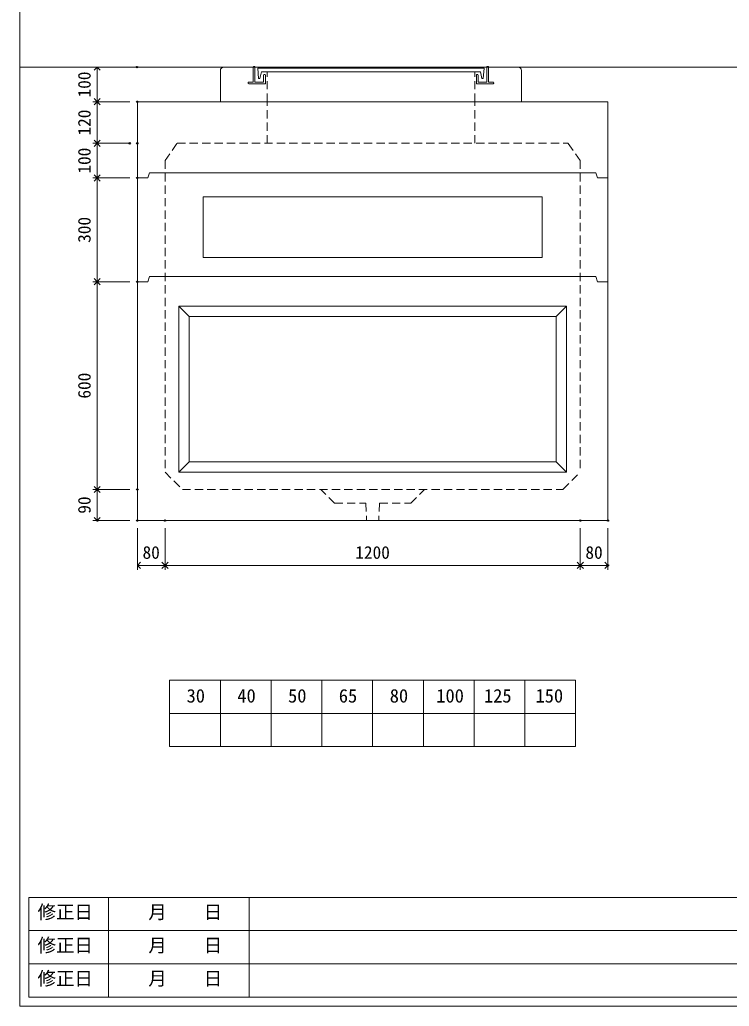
# Model space of a CAD drawing. Units: millimetres, scale not verified. Extents: x -6420 to 6420, y -3113 to 3113.
# Drawn here: x -1740 to 311, y -2587 to 263 of the extents above; entities that cross this region are included whole.
import ezdxf
from ezdxf.enums import TextEntityAlignment as Align

# ---------------------------------------------------------------- set-up
doc = ezdxf.new("R2010")
doc.units = ezdxf.units.MM
doc.header["$LTSCALE"] = 20
doc.header["$PDMODE"] = 32
doc.header["$PDSIZE"] = 4
doc.linetypes.add('DASHED1', pattern=[1.8, 1.2, -0.6])
doc.linetypes.add('USER2', pattern=[50.8, 31.75, -6.35, 6.35, -6.35])
doc.layers.add('0-1_Defpoints', color=7, linetype='Continuous')
for name, color, linetype, lineweight in [('0-2_waku', 7, 'Continuous', 18), ('0-3_gaikei', 7, 'Continuous', 18), ('0-4_kakure', 7, 'DASHED1', 5), ('0-5_sunpou', 7, 'Continuous', 5), ('0-8_uchigawa', 6, 'Continuous', 18), ('0-A_futa', 3, 'Continuous', 18), ('0-B_GL', 4, 'Continuous', 18), ('0-D_文字１', 7, 'Continuous', 18), ('1-2_uchigawa2', 6, 'USER2', 18)]:
    doc.layers.add(name, color=color, linetype=linetype, lineweight=lineweight)
doc.styles.add('ＭＳ ゴシック', font='')
doc.styles.get('ＭＳ ゴシック').set_extended_font_data('MS Gothic')

# ---------------------------------------------------------------- blocks, each defined once
blk = doc.blocks.new('_Open90')
at = {"layer": '0-5_sunpou'}
blk.add_line((0, 0), (-1, 0), dxfattribs=at)
blk.add_lwpolyline([(-0.5, 0.5), (0, 0), (-0.5, -0.5)], dxfattribs=at)
blk = doc.blocks.new('D44')
at = {"layer": '0-1_Defpoints'}
for p in [(1182.41, 2639.83), (1067.22, 2539.83), (1183.24, 2539.83)]:
    blk.add_point(p, dxfattribs=at)
at = {"layer": '0-5_sunpou'}
for p, q in [((1160.41, 2639.83), (1054.22, 2639.83)), ((1067.22, 2621.83), (1067.22, 2557.83)), ((1161.24, 2539.83), (1054.22, 2539.83))]:
    blk.add_line(p, q, dxfattribs=at)
at = {"layer": '0-5_sunpou', "xscale": 18, "yscale": 18}
for p, rotation in [((1067.22, 2639.83), 90), ((1067.22, 2539.83), 270)]:
    blk.add_blockref('_Open90', p, dxfattribs=dict(at, rotation=rotation))
at = {"layer": '0-5_sunpou', "style": 'ＭＳ ゴシック'}
blk.add_text('100', height=36.66, rotation=90, dxfattribs=at).set_placement((1059.22, 2552.33), align=Align.BOTTOM_LEFT)
blk = doc.blocks.new('D45')
at = {"layer": '0-1_Defpoints'}
for p in [(1183.24, 2539.83), (1067.22, 2419.83), (1183.24, 2419.83)]:
    blk.add_point(p, dxfattribs=at)
at = {"layer": '0-5_sunpou'}
for p, q in [((1161.24, 2539.83), (1054.22, 2539.83)), ((1067.22, 2521.83), (1067.22, 2437.83)), ((1161.24, 2419.83), (1054.22, 2419.83))]:
    blk.add_line(p, q, dxfattribs=at)
at = {"layer": '0-5_sunpou', "xscale": 18, "yscale": 18}
for p, rotation in [((1067.22, 2539.83), 90), ((1067.22, 2419.83), 270)]:
    blk.add_blockref('_Open90', p, dxfattribs=dict(at, rotation=rotation))
at = {"layer": '0-5_sunpou', "style": 'ＭＳ ゴシック'}
blk.add_text('120', height=36.66, rotation=90, dxfattribs=at).set_placement((1059.22, 2442.33), align=Align.BOTTOM_LEFT)
blk = doc.blocks.new('D46')
at = {"layer": '0-1_Defpoints'}
for p in [(1183.24, 2019.83), (1067.22, 1419.83), (1183.24, 1419.83)]:
    blk.add_point(p, dxfattribs=at)
at = {"layer": '0-5_sunpou'}
for p, q in [((1161.24, 2019.83), (1054.22, 2019.83)), ((1067.22, 2001.83), (1067.22, 1437.83)), ((1161.24, 1419.83), (1054.22, 1419.83))]:
    blk.add_line(p, q, dxfattribs=at)
at = {"layer": '0-5_sunpou', "xscale": 18, "yscale": 18}
for p, rotation in [((1067.22, 2019.83), 90), ((1067.22, 1419.83), 270)]:
    blk.add_blockref('_Open90', p, dxfattribs=dict(at, rotation=rotation))
at = {"layer": '0-5_sunpou', "style": 'ＭＳ ゴシック'}
blk.add_text('600', height=36.66, rotation=90, dxfattribs=at).set_placement((1059.22, 1682.33), align=Align.BOTTOM_LEFT)
blk = doc.blocks.new('D47')
at = {"layer": '0-1_Defpoints'}
for p in [(1183.24, 1419.83), (1067.22, 1329.83), (1183.24, 1329.83)]:
    blk.add_point(p, dxfattribs=at)
at = {"layer": '0-5_sunpou'}
for p, q in [((1161.24, 1419.83), (1054.22, 1419.83)), ((1067.22, 1401.83), (1067.22, 1347.83)), ((1161.24, 1329.83), (1054.22, 1329.83))]:
    blk.add_line(p, q, dxfattribs=at)
at = {"layer": '0-5_sunpou', "xscale": 18, "yscale": 18}
for p, rotation in [((1067.22, 1419.83), 90), ((1067.22, 1329.83), 270)]:
    blk.add_blockref('_Open90', p, dxfattribs=dict(at, rotation=rotation))
at = {"layer": '0-5_sunpou', "style": 'ＭＳ ゴシック'}
blk.add_text('90', height=36.66, rotation=90, dxfattribs=at).set_placement((1059.22, 1349.83), align=Align.BOTTOM_LEFT)
blk = doc.blocks.new('D48')
at = {"layer": '0-1_Defpoints'}
for p in [(1183.24, 1329.83), (1263.24, 1329.83), (1263.24, 1200.51)]:
    blk.add_point(p, dxfattribs=at)
at = {"layer": '0-5_sunpou'}
for p, q in [((1183.24, 1307.83), (1183.24, 1187.51)), ((1263.24, 1307.83), (1263.24, 1187.51)), ((1201.24, 1200.51), (1245.24, 1200.51))]:
    blk.add_line(p, q, dxfattribs=at)
at = {"layer": '0-5_sunpou', "xscale": 18, "yscale": 18, "rotation": 180}
blk.add_blockref('_Open90', (1183.24, 1200.51), dxfattribs=at)
at = {"layer": '0-5_sunpou', "xscale": 18, "yscale": 18}
blk.add_blockref('_Open90', (1263.24, 1200.51), dxfattribs=at)
at = {"layer": '0-5_sunpou', "style": 'ＭＳ ゴシック'}
blk.add_text('80', height=36.66, dxfattribs=at).set_placement((1198.24, 1208.51), align=Align.BOTTOM_LEFT)
blk = doc.blocks.new('D49')
at = {"layer": '0-1_Defpoints'}
for p in [(1263.24, 1329.83), (2463.24, 1329.83), (2463.24, 1200.51)]:
    blk.add_point(p, dxfattribs=at)
at = {"layer": '0-5_sunpou'}
for p, q in [((1263.24, 1307.83), (1263.24, 1187.51)), ((2463.24, 1307.83), (2463.24, 1187.51)), ((1281.24, 1200.51), (2445.24, 1200.51))]:
    blk.add_line(p, q, dxfattribs=at)
at = {"layer": '0-5_sunpou', "xscale": 18, "yscale": 18, "rotation": 180}
blk.add_blockref('_Open90', (1263.24, 1200.51), dxfattribs=at)
at = {"layer": '0-5_sunpou', "xscale": 18, "yscale": 18}
blk.add_blockref('_Open90', (2463.24, 1200.51), dxfattribs=at)
at = {"layer": '0-5_sunpou', "style": 'ＭＳ ゴシック'}
blk.add_text('1200', height=36.66, dxfattribs=at).set_placement((1813.24, 1208.51), align=Align.BOTTOM_LEFT)
blk = doc.blocks.new('D50')
at = {"layer": '0-1_Defpoints'}
for p in [(2463.24, 1329.83), (2543.24, 1329.83), (2543.24, 1200.51)]:
    blk.add_point(p, dxfattribs=at)
at = {"layer": '0-5_sunpou'}
for p, q in [((2463.24, 1307.83), (2463.24, 1187.51)), ((2543.24, 1307.83), (2543.24, 1187.51)), ((2481.24, 1200.51), (2525.24, 1200.51))]:
    blk.add_line(p, q, dxfattribs=at)
at = {"layer": '0-5_sunpou', "xscale": 18, "yscale": 18, "rotation": 180}
blk.add_blockref('_Open90', (2463.24, 1200.51), dxfattribs=at)
at = {"layer": '0-5_sunpou', "xscale": 18, "yscale": 18}
blk.add_blockref('_Open90', (2543.24, 1200.51), dxfattribs=at)
at = {"layer": '0-5_sunpou', "style": 'ＭＳ ゴシック'}
blk.add_text('80', height=36.66, dxfattribs=at).set_placement((2478.24, 1208.51), align=Align.BOTTOM_LEFT)
blk = doc.blocks.new('D72')
at = {"layer": '0-1_Defpoints'}
for p in [(1161.24, 2419.83), (1067.22, 2319.83), (1183.24, 2319.83)]:
    blk.add_point(p, dxfattribs=at)
at = {"layer": '0-5_sunpou'}
for p, q in [((1139.24, 2419.83), (1054.22, 2419.83)), ((1067.22, 2401.83), (1067.22, 2337.83)), ((1161.24, 2319.83), (1054.22, 2319.83))]:
    blk.add_line(p, q, dxfattribs=at)
at = {"layer": '0-5_sunpou', "xscale": 18, "yscale": 18}
for p, rotation in [((1067.22, 2419.83), 90), ((1067.22, 2319.83), 270)]:
    blk.add_blockref('_Open90', p, dxfattribs=dict(at, rotation=rotation))
at = {"layer": '0-5_sunpou', "style": 'ＭＳ ゴシック'}
blk.add_text('100', height=36.66, rotation=90, dxfattribs=at).set_placement((1059.22, 2332.33), align=Align.BOTTOM_LEFT)
blk = doc.blocks.new('D79')
at = {"layer": '0-1_Defpoints'}
for p in [(1183.24, 2319.83), (1067.22, 2019.83), (1183.24, 2019.83)]:
    blk.add_point(p, dxfattribs=at)
at = {"layer": '0-5_sunpou'}
for p, q in [((1161.24, 2319.83), (1054.22, 2319.83)), ((1067.22, 2301.83), (1067.22, 2037.83)), ((1161.24, 2019.83), (1054.22, 2019.83))]:
    blk.add_line(p, q, dxfattribs=at)
at = {"layer": '0-5_sunpou', "xscale": 18, "yscale": 18}
for p, rotation in [((1067.22, 2319.83), 90), ((1067.22, 2019.83), 270)]:
    blk.add_blockref('_Open90', p, dxfattribs=dict(at, rotation=rotation))
at = {"layer": '0-5_sunpou', "style": 'ＭＳ ゴシック'}
blk.add_text('300', height=36.66, rotation=90, dxfattribs=at).set_placement((1059.22, 2132.33), align=Align.BOTTOM_LEFT)

msp = doc.modelspace()

# ---------------------------------------------------------------- linework, layer by layer
at = {"layer": '0-2_waku'}
for p, q in [((-1740, 3113.46), (-1740, -2586.54)), ((-1306.67, -1644.54), (-1306.67, -1836.54)), ((-1306.67, -1644.54), (-1306.67, -1836.54)), ((-1306.67, -1644.54), (-1306.67, -1836.54)), ((-1306.67, -1644.54), (-1306.67, -1836.54)), ((-1306.67, -1644.54), (-133.33, -1644.54)), ((-1160, -1644.54), (-1160, -1836.54)), ((-1013.33, -1644.54), (-1013.33, -1836.54)), ((-1013.33, -1644.54), (-1013.33, -1836.54)), ((-866.67, -1644.54), (-866.67, -1836.54)), ((-720, -1644.54), (-720, -1836.54)), ((-573.33, -1644.54), (-573.33, -1836.54)), ((-426.67, -1644.54), (-426.67, -1836.54)), ((-280, -1644.54), (-280, -1836.54)), ((-133.33, -1644.54), (-133.33, -1836.54)), ((-1306.67, -1740.54), (-133.33, -1740.54)), ((-1306.67, -1836.54), (-133.33, -1836.54)), ((-1306.67, -1836.54), (-133.33, -1836.54)), ((-1713.33, -2271.87), (-1713.33, -2559.87)), ((-1713.33, -2271.87), (-1713.33, -2559.87)), ((-1713.33, -2271.87), (-1713.33, -2559.87)), ((-1713.33, -2271.87), (990.67, -2271.87)), ((-1483.33, -2271.87), (-1483.33, -2559.87)), ((-1076.67, -2271.87), (-1076.67, -2559.87)), ((-1076.67, -2271.87), (-1076.67, -2559.87)), ((-1713.33, -2367.87), (990.67, -2367.87)), ((-1713.33, -2463.87), (606.67, -2463.87)), ((-1713.33, -2559.87), (990.67, -2559.87)), ((-1740, -2586.54), (6420, -2586.54))]:
    msp.add_line(p, q, dxfattribs=at)
at = {"layer": '0-3_gaikei'}
for p, q in [((-1160, 26.46), (-1160, 116.46)), ((-1150, 126.46), (-1065.01, 126.46)), ((-385, 126.46), (-300, 126.46)), ((-290, 26.46), (-290, 116.46)), ((-1400, 26.46), (-40, 26.46)), ((-1400, 26.46), (-1400, -1183.54)), ((-40, 26.46), (-40, -1183.54)), ((-1370, -193.54), (-1400, -193.54)), ((-1370, -193.54), (-1400, -193.54)), ((-1370, -193.54), (-1400, -193.54)), ((-1370, -193.54), (-1400, -193.54)), ((-1370, -193.54), (-1365, -178.54)), ((-1365, -178.54), (-75, -178.54)), ((-70, -193.54), (-75, -178.54)), ((-40, -193.54), (-70, -193.54)), ((-1370, -493.54), (-1365, -478.54)), ((-1365, -478.54), (-75, -478.54)), ((-70, -493.54), (-75, -478.54)), ((-1370, -493.54), (-1400, -493.54)), ((-40, -493.54), (-70, -493.54)), ((-40, -1183.54), (-1400, -1183.54))]:
    msp.add_line(p, q, dxfattribs=at)
for centre, radius, start, end in [((-1150.59, 117.04), 9.44, 86.47383, 183.52617), ((-299.67, 116.79), 9.68, 358.04251, 91.95749)]:
    msp.add_arc(centre, radius, start, end, dxfattribs=at)
at = {"layer": '0-4_kakure'}
for p, q in [((-1025, 26.46), (-1025, 112.96)), ((-425, 26.46), (-425, 112.96)), ((-1025, -93.54), (-1025, 26.46)), ((-425, -93.54), (-425, 26.46)), ((-1320, -143.54), (-1285, -93.54)), ((-1285, -93.54), (-155, -93.54)), ((-120, -143.54), (-155, -93.54)), ((-1320, -143.54), (-1320, -1043.54)), ((-120, -143.54), (-120, -1043.54)), ((-1320, -1043.54), (-1270, -1093.54)), ((-170, -1093.54), (-120, -1043.54)), ((-1270, -1093.54), (-170, -1093.54)), ((-830, -1133.54), (-870, -1093.54)), ((-830, -1133.54), (-740, -1133.54)), ((-740, -1133.54), (-737.5, -1183.54)), ((-700, -1133.54), (-702.5, -1183.54))]:
    msp.add_line(p, q, dxfattribs=at)
msp.add_lwpolyline([(-700, -1133.54), (-610, -1133.54), (-570, -1093.54)], dxfattribs=at)
at = {"layer": '0-8_uchigawa'}
for p, q in [((-1280, -563.54), (-160, -563.54)), ((-1280, -563.54), (-1280, -1043.54)), ((-1280, -563.54), (-1250, -593.54)), ((-160, -563.54), (-190, -593.54)), ((-160, -1043.54), (-160, -563.54)), ((-1250, -593.54), (-190, -593.54)), ((-1250, -593.54), (-1250, -1013.54)), ((-190, -1013.54), (-190, -593.54)), ((-1280, -1043.54), (-1250, -1013.54)), ((-1250, -1013.54), (-190, -1013.54)), ((-160, -1043.54), (-190, -1013.54)), ((-1280, -1043.54), (-160, -1043.54))]:
    msp.add_line(p, q, dxfattribs=at)
at = {"layer": '0-A_futa'}
for p, q in [((-1065.01, 126.46), (-1065.01, 83.46)), ((-1063.01, 128.46), (-1060.01, 128.46)), ((-1060.01, 128.46), (-1060.01, 83.46)), ((-1052.19, 123.96), (-397.86, 123.96)), ((-1052.19, 123.96), (-1049.7, 93.96)), ((-397.86, 123.96), (-400.11, 93.96)), ((-390, 128.46), (-387, 128.46)), ((-385, 126.46), (-385, 83.46)), ((-1049.7, 93.96), (-1045.99, 93.96)), ((-1041.68, 112.96), (-1045.99, 93.96)), ((-1041.68, 112.96), (-408.34, 112.96)), ((-1035.01, 103.46), (-1035.01, 83.46)), ((-1033.01, 105.46), (-1032.01, 105.46)), ((-1030.01, 103.46), (-1030.01, 78.46)), ((-420, 103.46), (-420, 78.46)), ((-417, 105.46), (-418, 105.46)), ((-415, 103.46), (-415, 83.46)), ((-408.34, 112.96), (-404.02, 93.96)), ((-400.11, 93.96), (-404.02, 93.96)), ((-1080.01, 81.46), (-1080.01, 80.46)), ((-1078.01, 83.46), (-1065.01, 83.46)), ((-1030.01, 78.46), (-1078.01, 78.46)), ((-1060.01, 83.46), (-1035.01, 83.46)), ((-420, 78.46), (-372, 78.46)), ((-372, 83.46), (-385, 83.46)), ((-370, 81.46), (-370, 80.46))]:
    msp.add_line(p, q, dxfattribs=at)
msp.add_lwpolyline([(-390, 128.46), (-390, 83.46), (-415, 83.46)], dxfattribs=at)
for centre, start, end in [((-1063.01, 126.46), 90, 180), ((-387, 126.46), 0, 90), ((-1033.01, 103.46), 90, 180), ((-1032.01, 103.46), 0, 90), ((-418, 103.46), 90, 180), ((-417, 103.46), 0, 90), ((-1078.01, 81.46), 90, 180), ((-1078.01, 80.46), 180, 270), ((-372, 81.46), 0, 90), ((-372, 80.46), 270, 0)]:
    msp.add_arc(centre, 2, start, end, dxfattribs=at)
at = {"layer": '0-B_GL'}
msp.add_line((-1740, 126.46), (6420, 126.46), dxfattribs=at)
at = {"layer": '1-2_uchigawa2'}
for p, q in [((-1210, -248.54), (-720, -248.54)), ((-1210, -248.54), (-1210, -423.54)), ((-230, -248.54), (-720, -248.54)), ((-230, -248.54), (-230, -423.54)), ((-1210, -423.54), (-720.62, -423.54)), ((-230, -423.54), (-719.38, -423.54))]:
    msp.add_line(p, q, dxfattribs=at)

# ---------------------------------------------------------------- block references
at = {"layer": '0-5_sunpou'}
for name in ['D44', 'D45', 'D72', 'D79', 'D46', 'D47', 'D48', 'D49', 'D50']:
    msp.add_blockref(name, (-2583.24, -2513.37), dxfattribs=at)

# ---------------------------------------------------------------- texts
at = {"layer": '0-D_文字１', "style": 'ＭＳ ゴシック'}
for s, p in [('30', (-1257.74, -1720.86)), ('40', (-1111.08, -1720.86)), ('50', (-964.41, -1720.86)), ('65', (-817.74, -1720.86)), ('80', (-670.53, -1720.86)), ('100', (-536.03, -1720.86)), ('125', (-398.18, -1720.86)), ('150', (-249.17, -1720.86)), ('修正日', (-1688.47, -2345.6)), ('\u3000\u3000月\u3000\u3000日', (-1474.93, -2345.6)), ('修正日', (-1688.47, -2441.6)), ('\u3000\u3000月\u3000\u3000日', (-1474.93, -2441.6)), ('修正日', (-1688.47, -2537.6)), ('\u3000\u3000月\u3000\u3000日', (-1474.93, -2537.6))]:
    msp.add_text(s, height=39.1, dxfattribs=at).set_placement(p, align=Align.BOTTOM_LEFT)

doc.saveas('drawing.dxf')
